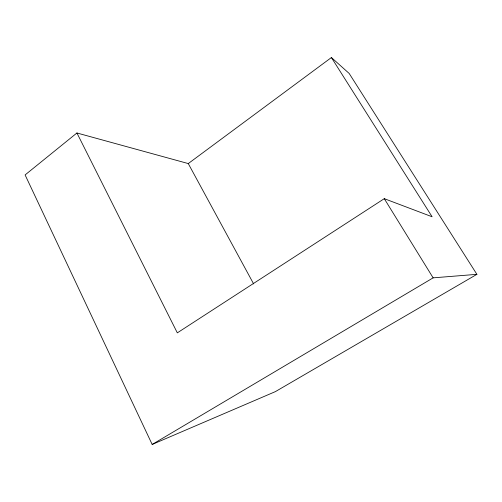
<?xml version="1.0" encoding="UTF-8"?>
<svg xmlns="http://www.w3.org/2000/svg" width="502" height="502" viewBox="0 0 502 502"><rect width="100%" height="100%" fill="white"/><g stroke="black" fill="none" stroke-linecap="round" stroke-linejoin="round"><path stroke-width="0.75" d="M76.925 132.98L25.1 174.934L152.175 444.458L275.366 391.629L476.9 274.33L349.179 73.461L331.408 57.542L188.269 163.57L76.925 132.98L177.325 332.857L384.275 198.673L432.103 216.764L331.408 57.542M152.175 444.458L433.138 277.851L476.9 274.33M384.275 198.673L433.138 277.851M188.269 163.57L253.629 283.912"/></g></svg>
